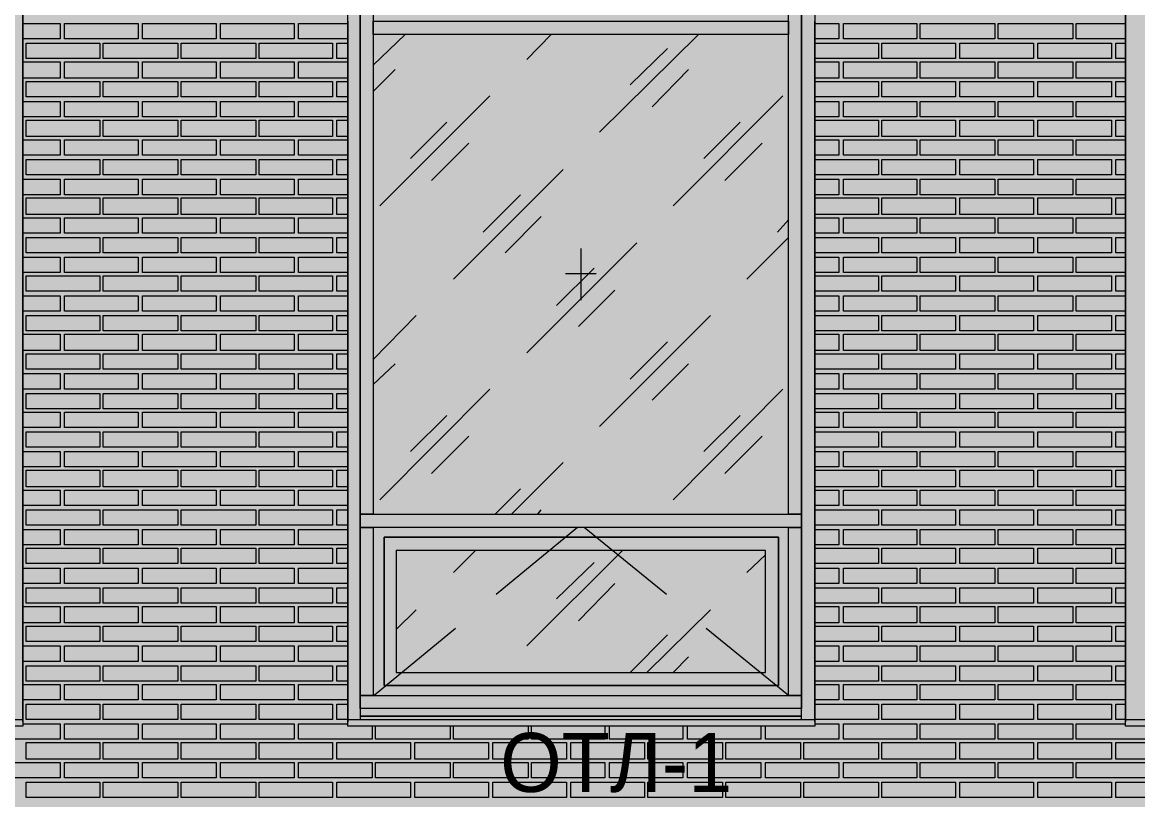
# Model space of a CAD drawing. Header units: millimetres. Extents: x -28928 to 100580, y -22867 to 36490.
# Drawn here: x 15755 to 20052, y -267 to 2729 of the extents above; entities that cross this region are included whole.
import ezdxf

# ---------------------------------------------------------------- set-up
doc = ezdxf.new("R2010")
doc.units = ezdxf.units.MM
doc.layers.add('PDF _Геометрия', color=7, linetype='Continuous', true_color=0x8f8e8d)
doc.layers.add('PDF _Сплошная заливка', color=7, linetype='Continuous', true_color=0xffffff)
doc.layers.add('PDF _Текст', color=7, linetype='Continuous')

msp = doc.modelspace()

# ---------------------------------------------------------------- hatches: boundary and pattern name
at = {"layer": 'PDF _Сплошная заливка', "true_color": 0xdcd6cf, "transparency": 33554559}
msp.add_hatch(color=254, dxfattribs=at).paths.add_polyline_path([(29465.3, 1544.1), (29486.4, 1544.1), (29486.4, 9028.4), (4952.2, 9028.4), (4952.2, -4713.2), (29465.3, -4713.2)])

# ---------------------------------------------------------------- linework, layer by layer
at = {"layer": 'PDF _Геометрия', "color": 7, "lineweight": 9}
for points in [[(15706.8, 6929.9), (15757.6, 6929.9), (15757.6, 6853.7), (15757.6, 2707.6), (15757.6, 808), (15757.6, 109.9), (15757.6, 33.7), (15757.6, 2733), (15757.6, 3553.7), (15757.6, 5711.4), (15757.6, 6929.9), (13959.5, 6929.9)], [(21803.4, 6929.9), (20005.3, 6929.9), (20005.3, 5711.4), (20005.3, 3553.7), (20005.3, 2733), (20005.3, 33.7), (20005.3, 109.9), (20005.3, 808), (20005.3, 2707.6), (20005.3, 6853.7), (20005.3, 6929.9), (20056.1, 6929.9)], [(17107.2, 6879.1), (17107.2, 2707.6), (17107.2, 833.4), (17056.4, 833.4), (17056.4, 2707.6), (17056.4, 6879.1)], [(17009.9, 2733), (17009.9, 33.7), (17009.9, 109.9), (17009.9, 808), (17009.9, 2707.6), (17009.9, 6853.7)], [(17056.4, 6853.7), (17056.4, 2707.6), (17056.4, 808), (17056.4, 109.9), (17056.4, 42.2)], [(18757.2, 42.2), (18757.2, 109.9), (18757.2, 808), (18757.2, 2707.6), (18757.2, 6853.7)], [(18808, 6853.7), (18808, 2707.6), (18808, 808), (18808, 109.9), (18808, 33.7), (18808, 2733)], [(17107.2, 2563.7), (17229.9, 2682.2)], [(17699.5, 2584.9), (17792.6, 2682.2)], [(17978.7, 2305.7), (18359.5, 2682.2)], [(18097.2, 2487.6), (18241.1, 2627.2)], [(17107.2, 2462.2), (17191.8, 2546.8)], [(18181.8, 2403), (18321.4, 2546.8)], [(17132.6, 2022.2), (17555.7, 2445.3)], [(18262.2, 2022.2), (18685.3, 2445.3)], [(17251.1, 2204.1), (17390.7, 2343.7)], [(18380.7, 2204.1), (18520.3, 2343.7)], [(17331.4, 2119.5), (17475.3, 2263.4)], [(18461.1, 2119.5), (18604.9, 2263.4)], [(17416.1, 1738.7), (17839.1, 2161.8)], [(17530.3, 1920.7), (17674.1, 2064.5)], [(17614.9, 1840.3), (17754.5, 1979.9)], [(18664.1, 1920.7), (18706.4, 1967.2)], [(18545.7, 1738.7), (18706.4, 1899.5)], [(17699.5, 1455.3), (18122.6, 1878.4)], [(17906.8, 1857.2), (17906.8, 1658.4)], [(17813.7, 1637.2), (17957.6, 1781)], [(17966.1, 1759.9), (17847.6, 1759.9)], [(17898.4, 1556.8), (18038, 1696.4)], [(17107.2, 1429.9), (17272.2, 1599.1)], [(17978.7, 1171.8), (18406.1, 1599.1)], [(18097.2, 1353.7), (18241.1, 1497.6)], [(17107.2, 1332.6), (17191.8, 1413)], [(18181.8, 1273.4), (18321.4, 1413)], [(17132.6, 888.4), (17555.7, 1315.7)], [(18262.2, 888.4), (18685.3, 1315.7)], [(17251.1, 1074.5), (17390.7, 1214.1)], [(18380.7, 1074.5), (18520.3, 1214.1)], [(17331.4, 989.9), (17475.3, 1133.7)], [(18461.1, 989.9), (18604.9, 1133.7)], [(17640.3, 833.4), (17839.1, 1032.2)], [(17576.8, 833.4), (17674.1, 930.7)], [(17741.8, 833.4), (17754.5, 850.3)], [(17894.1, 782.6), (17581.1, 524.5)], [(18236.8, 524.5), (17919.5, 782.6)], [(18706.4, 135.3), (18706.4, 782.6), (18757.2, 782.6), (18757.2, 135.3), (18706.4, 135.3), (18389.1, 393.4)], [(17416.1, 609.1), (17500.7, 693.7)], [(17699.5, 325.7), (18067.6, 693.7)], [(17813.7, 507.6), (17957.6, 647.2)], [(18545.7, 609.1), (18617.6, 676.8)], [(17898.4, 423), (18038, 566.8)], [(17196.1, 389.1), (17272.2, 465.3)], [(18160.7, 224.1), (18406.1, 465.3)], [(17424.5, 393.4), (17111.4, 135.3)], [(18097.2, 224.1), (18241.1, 368)], [(18262.2, 224.1), (18321.4, 283.4)], [(15757.6, 46.4), (15757.6, 42.2), (15757.6, 16.8), (13959.5, 16.8), (13959.5, 42.2), (13959.5, 46.4)], [(18808, 46.4), (18808, 42.2), (18808, 16.8), (17009.9, 16.8), (17009.9, 42.2), (17009.9, 46.4)], [(18757.2, 84.5), (17056.4, 84.5)], [(18757.2, 54.9), (17056.4, 54.9), (18757.2, 54.9)], [(18757.2, 54.9), (17056.4, 54.9)], [(21803.4, 46.4), (21803.4, 42.2), (21803.4, 16.8), (20005.3, 16.8), (20005.3, 42.2), (20005.3, 46.4)], [(13959.5, 42.2), (15757.6, 42.2)], [(15757.6, 25.3), (15757.6, 21)], [(17009.9, 42.2), (18808, 42.2)], [(17009.9, 21), (17009.9, 25.3)], [(18808, 25.3), (18808, 21)], [(20005.3, 42.2), (21803.4, 42.2)], [(20005.3, 21), (20005.3, 25.3)]]:
    msp.add_lwpolyline(points, dxfattribs=at)
for points in [[(18706.4, 2707.6), (18706.4, 6879.1), (18757.2, 6879.1), (18757.2, 2707.6), (18757.2, 833.4), (18706.4, 833.4)], [(17107.2, 2733), (18706.4, 2733), (18706.4, 2682.2), (17107.2, 2682.2)], [(17056.4, 833.4), (18757.2, 833.4), (18757.2, 782.6), (17056.4, 782.6)], [(17056.4, 135.3), (17056.4, 782.6), (17107.2, 782.6), (17107.2, 135.3)], [(18668.4, 173.4), (18668.4, 744.5), (17149.5, 744.5), (17149.5, 173.4)], [(17149.5, 744.5), (18668.4, 744.5), (18668.4, 173.4), (17149.5, 173.4)], [(17196.1, 693.7), (17196.1, 224.1), (18617.6, 224.1), (18617.6, 693.7)], [(18617.6, 693.7), (17196.1, 693.7), (17196.1, 224.1), (18617.6, 224.1)], [(17056.4, 135.3), (18757.2, 135.3), (18757.2, 84.5), (17056.4, 84.5)]]:
    msp.add_lwpolyline(points, close=True, dxfattribs=at)
at = {"layer": 'PDF _Геометрия', "lineweight": 9}
for points in [[(15757.6, 2724.5), (15901.4, 2724.5), (15901.4, 2665.3), (15757.6, 2665.3)], [(17009.9, 2665.3), (16819.5, 2665.3), (16819.5, 2724.5), (17009.9, 2724.5)], [(18808, 2724.5), (18901.1, 2724.5), (18901.1, 2665.3), (18808, 2665.3)], [(20005.3, 2665.3), (19814.9, 2665.3), (19814.9, 2724.5), (20005.3, 2724.5)], [(17009.9, 2589.1), (16967.6, 2589.1), (16967.6, 2648.4), (17009.9, 2648.4)], [(18808, 2648.4), (18909.5, 2648.4), (19053.4, 2648.4), (19053.4, 2589.1), (18909.5, 2589.1), (18808, 2589.1)], [(20005.3, 2589.1), (19967.2, 2589.1), (19967.2, 2648.4), (20005.3, 2648.4)], [(15757.6, 2576.4), (15901.4, 2576.4), (15901.4, 2513), (15757.6, 2513)], [(17009.9, 2513), (16819.5, 2513), (16819.5, 2576.4), (17009.9, 2576.4)], [(18808, 2576.4), (18901.1, 2576.4), (18901.1, 2513), (18808, 2513)], [(20005.3, 2513), (19814.9, 2513), (19814.9, 2576.4), (20005.3, 2576.4)], [(17009.9, 2441), (16967.6, 2441), (16967.6, 2500.3), (17009.9, 2500.3)], [(18808, 2500.3), (18909.5, 2500.3), (19053.4, 2500.3), (19053.4, 2441), (18909.5, 2441), (18808, 2441)], [(20005.3, 2441), (19967.2, 2441), (19967.2, 2500.3), (20005.3, 2500.3)], [(15757.6, 2424.1), (15901.4, 2424.1), (15901.4, 2364.9), (15757.6, 2364.9)], [(17009.9, 2364.9), (16819.5, 2364.9), (16819.5, 2424.1), (17009.9, 2424.1)], [(18808, 2424.1), (18901.1, 2424.1), (18901.1, 2364.9), (18808, 2364.9)], [(20005.3, 2364.9), (19814.9, 2364.9), (19814.9, 2424.1), (20005.3, 2424.1)], [(17009.9, 2288.7), (16967.6, 2288.7), (16967.6, 2352.2), (17009.9, 2352.2)], [(18808, 2352.2), (18909.5, 2352.2), (19053.4, 2352.2), (19053.4, 2288.7), (18909.5, 2288.7), (18808, 2288.7)], [(20005.3, 2288.7), (19967.2, 2288.7), (19967.2, 2352.2), (20005.3, 2352.2)], [(15757.6, 2276), (15901.4, 2276), (15901.4, 2216.8), (15757.6, 2216.8)], [(17009.9, 2216.8), (16819.5, 2216.8), (16819.5, 2276), (17009.9, 2276)], [(18808, 2276), (18901.1, 2276), (18901.1, 2216.8), (18808, 2216.8)], [(20005.3, 2216.8), (19814.9, 2216.8), (19814.9, 2276), (20005.3, 2276)], [(17009.9, 2140.7), (16967.6, 2140.7), (16967.6, 2199.9), (17009.9, 2199.9)], [(18808, 2199.9), (18909.5, 2199.9), (19053.4, 2199.9), (19053.4, 2140.7), (18909.5, 2140.7), (18808, 2140.7)], [(20005.3, 2140.7), (19967.2, 2140.7), (19967.2, 2199.9), (20005.3, 2199.9)], [(15757.6, 2123.7), (15901.4, 2123.7), (15901.4, 2064.5), (15757.6, 2064.5)], [(17009.9, 2064.5), (16819.5, 2064.5), (16819.5, 2123.7), (17009.9, 2123.7)], [(18808, 2123.7), (18901.1, 2123.7), (18901.1, 2064.5), (18808, 2064.5)], [(20005.3, 2064.5), (19814.9, 2064.5), (19814.9, 2123.7), (20005.3, 2123.7)], [(17009.9, 1988.4), (16967.6, 1988.4), (16967.6, 2051.8), (17009.9, 2051.8)], [(18808, 2051.8), (18909.5, 2051.8), (19053.4, 2051.8), (19053.4, 1988.4), (18909.5, 1988.4), (18808, 1988.4)], [(20005.3, 1988.4), (19967.2, 1988.4), (19967.2, 2051.8), (20005.3, 2051.8)], [(15757.6, 1975.7), (15901.4, 1975.7), (15901.4, 1916.4), (15757.6, 1916.4)], [(17009.9, 1916.4), (16819.5, 1916.4), (16819.5, 1975.7), (17009.9, 1975.7)], [(18808, 1975.7), (18901.1, 1975.7), (18901.1, 1916.4), (18808, 1916.4)], [(20005.3, 1916.4), (19814.9, 1916.4), (19814.9, 1975.7), (20005.3, 1975.7)], [(17009.9, 1840.3), (16967.6, 1840.3), (16967.6, 1899.5), (17009.9, 1899.5)], [(18808, 1899.5), (18909.5, 1899.5), (19053.4, 1899.5), (19053.4, 1840.3), (18909.5, 1840.3), (18808, 1840.3)], [(20005.3, 1840.3), (19967.2, 1840.3), (19967.2, 1899.5), (20005.3, 1899.5)], [(15757.6, 1823.4), (15901.4, 1823.4), (15901.4, 1764.1), (15757.6, 1764.1)], [(17009.9, 1764.1), (16819.5, 1764.1), (16819.5, 1823.4), (17009.9, 1823.4)], [(18808, 1823.4), (18901.1, 1823.4), (18901.1, 1764.1), (18808, 1764.1)], [(20005.3, 1764.1), (19814.9, 1764.1), (19814.9, 1823.4), (20005.3, 1823.4)], [(17009.9, 1692.2), (16967.6, 1692.2), (16967.6, 1751.4), (17009.9, 1751.4)], [(18808, 1751.4), (18909.5, 1751.4), (19053.4, 1751.4), (19053.4, 1692.2), (18909.5, 1692.2), (18808, 1692.2)], [(20005.3, 1692.2), (19967.2, 1692.2), (19967.2, 1751.4), (20005.3, 1751.4)], [(15757.6, 1675.3), (15901.4, 1675.3), (15901.4, 1616), (15757.6, 1616)], [(17009.9, 1616), (16819.5, 1616), (16819.5, 1675.3), (17009.9, 1675.3)], [(18808, 1675.3), (18901.1, 1675.3), (18901.1, 1616), (18808, 1616)], [(20005.3, 1616), (19814.9, 1616), (19814.9, 1675.3), (20005.3, 1675.3)], [(17009.9, 1539.9), (16967.6, 1539.9), (16967.6, 1599.1), (17009.9, 1599.1)], [(18808, 1599.1), (18909.5, 1599.1), (19053.4, 1599.1), (19053.4, 1539.9), (18909.5, 1539.9), (18808, 1539.9)], [(20005.3, 1539.9), (19967.2, 1539.9), (19967.2, 1599.1), (20005.3, 1599.1)], [(15757.6, 1527.2), (15901.4, 1527.2), (15901.4, 1463.7), (15757.6, 1463.7)], [(17009.9, 1463.7), (16819.5, 1463.7), (16819.5, 1527.2), (17009.9, 1527.2)], [(18808, 1527.2), (18901.1, 1527.2), (18901.1, 1463.7), (18808, 1463.7)], [(20005.3, 1463.7), (19814.9, 1463.7), (19814.9, 1527.2), (20005.3, 1527.2)], [(17009.9, 1391.8), (16967.6, 1391.8), (16967.6, 1451), (17009.9, 1451)], [(18808, 1451), (18909.5, 1451), (19053.4, 1451), (19053.4, 1391.8), (18909.5, 1391.8), (18808, 1391.8)], [(20005.3, 1391.8), (19967.2, 1391.8), (19967.2, 1451), (20005.3, 1451)], [(15757.6, 1374.9), (15901.4, 1374.9), (15901.4, 1315.7), (15757.6, 1315.7)], [(17009.9, 1315.7), (16819.5, 1315.7), (16819.5, 1374.9), (17009.9, 1374.9)], [(18808, 1374.9), (18901.1, 1374.9), (18901.1, 1315.7), (18808, 1315.7)], [(20005.3, 1315.7), (19814.9, 1315.7), (19814.9, 1374.9), (20005.3, 1374.9)], [(17009.9, 1239.5), (16967.6, 1239.5), (16967.6, 1298.7), (17009.9, 1298.7)], [(18808, 1298.7), (18909.5, 1298.7), (19053.4, 1298.7), (19053.4, 1239.5), (18909.5, 1239.5), (18808, 1239.5)], [(20005.3, 1239.5), (19967.2, 1239.5), (19967.2, 1298.7), (20005.3, 1298.7)], [(15757.6, 1226.8), (15901.4, 1226.8), (15901.4, 1167.6), (15757.6, 1167.6)], [(17009.9, 1167.6), (16819.5, 1167.6), (16819.5, 1226.8), (17009.9, 1226.8)], [(18808, 1226.8), (18901.1, 1226.8), (18901.1, 1167.6), (18808, 1167.6)], [(20005.3, 1167.6), (19814.9, 1167.6), (19814.9, 1226.8), (20005.3, 1226.8)], [(17009.9, 1091.4), (16967.6, 1091.4), (16967.6, 1150.7), (17009.9, 1150.7)], [(18808, 1150.7), (18909.5, 1150.7), (19053.4, 1150.7), (19053.4, 1091.4), (18909.5, 1091.4), (18808, 1091.4)], [(20005.3, 1091.4), (19967.2, 1091.4), (19967.2, 1150.7), (20005.3, 1150.7)], [(15757.6, 1074.5), (15901.4, 1074.5), (15901.4, 1015.3), (15757.6, 1015.3)], [(17009.9, 1015.3), (16819.5, 1015.3), (16819.5, 1074.5), (17009.9, 1074.5)], [(18808, 1074.5), (18901.1, 1074.5), (18901.1, 1015.3), (18808, 1015.3)], [(20005.3, 1015.3), (19814.9, 1015.3), (19814.9, 1074.5), (20005.3, 1074.5)], [(17009.9, 939.1), (16967.6, 939.1), (16967.6, 1002.6), (17009.9, 1002.6)], [(18808, 1002.6), (18909.5, 1002.6), (19053.4, 1002.6), (19053.4, 939.1), (18909.5, 939.1), (18808, 939.1)], [(20005.3, 939.1), (19967.2, 939.1), (19967.2, 1002.6), (20005.3, 1002.6)], [(15757.6, 926.4), (15901.4, 926.4), (15901.4, 867.2), (15757.6, 867.2)], [(17009.9, 867.2), (16819.5, 867.2), (16819.5, 926.4), (17009.9, 926.4)], [(18808, 926.4), (18901.1, 926.4), (18901.1, 867.2), (18808, 867.2)], [(20005.3, 867.2), (19814.9, 867.2), (19814.9, 926.4), (20005.3, 926.4)], [(17009.9, 791), (16967.6, 791), (16967.6, 850.3), (17009.9, 850.3)], [(18808, 850.3), (18909.5, 850.3), (19053.4, 850.3), (19053.4, 791), (18909.5, 791), (18808, 791)], [(20005.3, 791), (19967.2, 791), (19967.2, 850.3), (20005.3, 850.3)], [(15757.6, 774.1), (15901.4, 774.1), (15901.4, 714.9), (15757.6, 714.9)], [(17009.9, 714.9), (16819.5, 714.9), (16819.5, 774.1), (17009.9, 774.1)], [(18808, 774.1), (18901.1, 774.1), (18901.1, 714.9), (18808, 714.9)], [(20005.3, 714.9), (19814.9, 714.9), (19814.9, 774.1), (20005.3, 774.1)], [(17009.9, 643), (16967.6, 643), (16967.6, 702.2), (17009.9, 702.2)], [(18808, 702.2), (18909.5, 702.2), (19053.4, 702.2), (19053.4, 643), (18909.5, 643), (18808, 643)], [(20005.3, 643), (19967.2, 643), (19967.2, 702.2), (20005.3, 702.2)], [(15757.6, 626), (15901.4, 626), (15901.4, 566.8), (15757.6, 566.8)], [(17009.9, 566.8), (16819.5, 566.8), (16819.5, 626), (17009.9, 626)], [(18808, 626), (18901.1, 626), (18901.1, 566.8), (18808, 566.8)], [(20005.3, 566.8), (19814.9, 566.8), (19814.9, 626), (20005.3, 626)], [(17009.9, 490.7), (16967.6, 490.7), (16967.6, 549.9), (17009.9, 549.9)], [(18808, 549.9), (18909.5, 549.9), (19053.4, 549.9), (19053.4, 490.7), (18909.5, 490.7), (18808, 490.7)], [(20005.3, 490.7), (19967.2, 490.7), (19967.2, 549.9), (20005.3, 549.9)], [(15757.6, 478), (15901.4, 478), (15901.4, 414.5), (15757.6, 414.5)], [(17009.9, 414.5), (16819.5, 414.5), (16819.5, 478), (17009.9, 478)], [(18808, 478), (18901.1, 478), (18901.1, 414.5), (18808, 414.5)], [(20005.3, 414.5), (19814.9, 414.5), (19814.9, 478), (20005.3, 478)], [(17009.9, 342.6), (16967.6, 342.6), (16967.6, 401.8), (17009.9, 401.8)], [(18808, 401.8), (18909.5, 401.8), (19053.4, 401.8), (19053.4, 342.6), (18909.5, 342.6), (18808, 342.6)], [(20005.3, 342.6), (19967.2, 342.6), (19967.2, 401.8), (20005.3, 401.8)], [(15757.6, 325.7), (15901.4, 325.7), (15901.4, 266.4), (15757.6, 266.4)], [(17009.9, 266.4), (16819.5, 266.4), (16819.5, 325.7), (17009.9, 325.7)], [(18808, 325.7), (18901.1, 325.7), (18901.1, 266.4), (18808, 266.4)], [(20005.3, 266.4), (19814.9, 266.4), (19814.9, 325.7), (20005.3, 325.7)], [(17009.9, 190.3), (16967.6, 190.3), (16967.6, 249.5), (17009.9, 249.5)], [(18808, 249.5), (18909.5, 249.5), (19053.4, 249.5), (19053.4, 190.3), (18909.5, 190.3), (18808, 190.3)], [(20005.3, 190.3), (19967.2, 190.3), (19967.2, 249.5), (20005.3, 249.5)], [(15757.6, 177.6), (15901.4, 177.6), (15901.4, 118.4), (15757.6, 118.4)], [(17009.9, 118.4), (16819.5, 118.4), (16819.5, 177.6), (17009.9, 177.6)], [(18808, 177.6), (18901.1, 177.6), (18901.1, 118.4), (18808, 118.4)], [(20005.3, 118.4), (19814.9, 118.4), (19814.9, 177.6), (20005.3, 177.6)], [(17009.9, 42.2), (16967.6, 42.2), (16967.6, 101.4), (17009.9, 101.4)], [(18808, 101.4), (18909.5, 101.4), (19053.4, 101.4), (19053.4, 42.2), (18909.5, 42.2), (18808, 42.2)], [(20005.3, 42.2), (19967.2, 42.2), (19967.2, 101.4), (20005.3, 101.4)], [(15757.6, 25.3), (15901.4, 25.3), (15901.4, -34), (15618, -34), (15618, 16.8)], [(17103, 16.8), (17103, -34), (16819.5, -34), (16819.5, 25.3), (17009.9, 25.3)], [(17403.4, 16.8), (17403.4, -34), (17115.7, -34), (17115.7, 16.8)], [(17703.7, 16.8), (17703.7, -34), (17416.1, -34), (17416.1, 16.8)], [(17999.9, 16.8), (17999.9, -34), (17716.4, -34), (17716.4, 16.8)], [(18300.3, 16.8), (18300.3, -34), (18016.8, -34), (18016.8, 16.8)], [(18600.7, 16.8), (18600.7, -34), (18317.2, -34), (18317.2, 16.8)], [(18808, 25.3), (18901.1, 25.3), (18901.1, -34), (18617.6, -34), (18617.6, 16.8)], [(20102.6, 16.8), (20102.6, -34), (19814.9, -34), (19814.9, 25.3), (20005.3, 25.3)]]:
    msp.add_lwpolyline(points, dxfattribs=at)
for points in [[(16201.8, 2724.5), (16201.8, 2665.3), (15918.4, 2665.3), (15918.4, 2724.5)], [(16502.2, 2724.5), (16502.2, 2665.3), (16218.7, 2665.3), (16218.7, 2724.5)], [(16802.6, 2724.5), (16802.6, 2665.3), (16519.1, 2665.3), (16519.1, 2724.5)], [(19201.4, 2724.5), (19201.4, 2665.3), (18918, 2665.3), (18918, 2724.5)], [(19501.8, 2724.5), (19501.8, 2665.3), (19214.1, 2665.3), (19214.1, 2724.5)], [(19802.2, 2724.5), (19802.2, 2665.3), (19514.5, 2665.3), (19514.5, 2724.5)], [(16053.7, 2589.1), (15909.9, 2589.1), (15770.3, 2589.1), (15770.3, 2648.4), (15909.9, 2648.4), (16053.7, 2648.4)], [(16354.1, 2589.1), (16210.3, 2589.1), (16066.4, 2589.1), (16066.4, 2648.4), (16210.3, 2648.4), (16354.1, 2648.4)], [(16654.5, 2589.1), (16510.7, 2589.1), (16366.8, 2589.1), (16366.8, 2648.4), (16510.7, 2648.4), (16654.5, 2648.4)], [(16950.7, 2589.1), (16811.1, 2589.1), (16667.2, 2589.1), (16667.2, 2648.4), (16811.1, 2648.4), (16950.7, 2648.4)], [(19349.5, 2589.1), (19209.9, 2589.1), (19066.1, 2589.1), (19066.1, 2648.4), (19209.9, 2648.4), (19349.5, 2648.4)], [(19649.9, 2589.1), (19510.3, 2589.1), (19366.4, 2589.1), (19366.4, 2648.4), (19510.3, 2648.4), (19649.9, 2648.4)], [(19950.3, 2589.1), (19806.4, 2589.1), (19666.8, 2589.1), (19666.8, 2648.4), (19806.4, 2648.4), (19950.3, 2648.4)], [(16201.8, 2576.4), (16201.8, 2513), (15918.4, 2513), (15918.4, 2576.4)], [(16502.2, 2576.4), (16502.2, 2513), (16218.7, 2513), (16218.7, 2576.4)], [(16802.6, 2576.4), (16802.6, 2513), (16519.1, 2513), (16519.1, 2576.4)], [(19201.4, 2576.4), (19201.4, 2513), (18918, 2513), (18918, 2576.4)], [(19501.8, 2576.4), (19501.8, 2513), (19214.1, 2513), (19214.1, 2576.4)], [(19802.2, 2576.4), (19802.2, 2513), (19514.5, 2513), (19514.5, 2576.4)], [(16053.7, 2441), (15909.9, 2441), (15770.3, 2441), (15770.3, 2500.3), (15909.9, 2500.3), (16053.7, 2500.3)], [(16354.1, 2441), (16210.3, 2441), (16066.4, 2441), (16066.4, 2500.3), (16210.3, 2500.3), (16354.1, 2500.3)], [(16654.5, 2441), (16510.7, 2441), (16366.8, 2441), (16366.8, 2500.3), (16510.7, 2500.3), (16654.5, 2500.3)], [(16950.7, 2441), (16811.1, 2441), (16667.2, 2441), (16667.2, 2500.3), (16811.1, 2500.3), (16950.7, 2500.3)], [(19349.5, 2441), (19209.9, 2441), (19066.1, 2441), (19066.1, 2500.3), (19209.9, 2500.3), (19349.5, 2500.3)], [(19649.9, 2441), (19510.3, 2441), (19366.4, 2441), (19366.4, 2500.3), (19510.3, 2500.3), (19649.9, 2500.3)], [(19950.3, 2441), (19806.4, 2441), (19666.8, 2441), (19666.8, 2500.3), (19806.4, 2500.3), (19950.3, 2500.3)], [(16201.8, 2424.1), (16201.8, 2364.9), (15918.4, 2364.9), (15918.4, 2424.1)], [(16502.2, 2424.1), (16502.2, 2364.9), (16218.7, 2364.9), (16218.7, 2424.1)], [(16802.6, 2424.1), (16802.6, 2364.9), (16519.1, 2364.9), (16519.1, 2424.1)], [(19201.4, 2424.1), (19201.4, 2364.9), (18918, 2364.9), (18918, 2424.1)], [(19501.8, 2424.1), (19501.8, 2364.9), (19214.1, 2364.9), (19214.1, 2424.1)], [(19802.2, 2424.1), (19802.2, 2364.9), (19514.5, 2364.9), (19514.5, 2424.1)], [(16053.7, 2288.7), (15909.9, 2288.7), (15770.3, 2288.7), (15770.3, 2352.2), (15909.9, 2352.2), (16053.7, 2352.2)], [(16354.1, 2288.7), (16210.3, 2288.7), (16066.4, 2288.7), (16066.4, 2352.2), (16210.3, 2352.2), (16354.1, 2352.2)], [(16654.5, 2288.7), (16510.7, 2288.7), (16366.8, 2288.7), (16366.8, 2352.2), (16510.7, 2352.2), (16654.5, 2352.2)], [(16950.7, 2288.7), (16811.1, 2288.7), (16667.2, 2288.7), (16667.2, 2352.2), (16811.1, 2352.2), (16950.7, 2352.2)], [(19349.5, 2288.7), (19209.9, 2288.7), (19066.1, 2288.7), (19066.1, 2352.2), (19209.9, 2352.2), (19349.5, 2352.2)], [(19649.9, 2288.7), (19510.3, 2288.7), (19366.4, 2288.7), (19366.4, 2352.2), (19510.3, 2352.2), (19649.9, 2352.2)], [(19950.3, 2288.7), (19806.4, 2288.7), (19666.8, 2288.7), (19666.8, 2352.2), (19806.4, 2352.2), (19950.3, 2352.2)], [(16201.8, 2276), (16201.8, 2216.8), (15918.4, 2216.8), (15918.4, 2276)], [(16502.2, 2276), (16502.2, 2216.8), (16218.7, 2216.8), (16218.7, 2276)], [(16802.6, 2276), (16802.6, 2216.8), (16519.1, 2216.8), (16519.1, 2276)], [(19201.4, 2276), (19201.4, 2216.8), (18918, 2216.8), (18918, 2276)], [(19501.8, 2276), (19501.8, 2216.8), (19214.1, 2216.8), (19214.1, 2276)], [(19802.2, 2276), (19802.2, 2216.8), (19514.5, 2216.8), (19514.5, 2276)], [(16053.7, 2140.7), (15909.9, 2140.7), (15770.3, 2140.7), (15770.3, 2199.9), (15909.9, 2199.9), (16053.7, 2199.9)], [(16354.1, 2140.7), (16210.3, 2140.7), (16066.4, 2140.7), (16066.4, 2199.9), (16210.3, 2199.9), (16354.1, 2199.9)], [(16654.5, 2140.7), (16510.7, 2140.7), (16366.8, 2140.7), (16366.8, 2199.9), (16510.7, 2199.9), (16654.5, 2199.9)], [(16950.7, 2140.7), (16811.1, 2140.7), (16667.2, 2140.7), (16667.2, 2199.9), (16811.1, 2199.9), (16950.7, 2199.9)], [(19349.5, 2140.7), (19209.9, 2140.7), (19066.1, 2140.7), (19066.1, 2199.9), (19209.9, 2199.9), (19349.5, 2199.9)], [(19649.9, 2140.7), (19510.3, 2140.7), (19366.4, 2140.7), (19366.4, 2199.9), (19510.3, 2199.9), (19649.9, 2199.9)], [(19950.3, 2140.7), (19806.4, 2140.7), (19666.8, 2140.7), (19666.8, 2199.9), (19806.4, 2199.9), (19950.3, 2199.9)], [(16201.8, 2123.7), (16201.8, 2064.5), (15918.4, 2064.5), (15918.4, 2123.7)], [(16502.2, 2123.7), (16502.2, 2064.5), (16218.7, 2064.5), (16218.7, 2123.7)], [(16802.6, 2123.7), (16802.6, 2064.5), (16519.1, 2064.5), (16519.1, 2123.7)], [(19201.4, 2123.7), (19201.4, 2064.5), (18918, 2064.5), (18918, 2123.7)], [(19501.8, 2123.7), (19501.8, 2064.5), (19214.1, 2064.5), (19214.1, 2123.7)], [(19802.2, 2123.7), (19802.2, 2064.5), (19514.5, 2064.5), (19514.5, 2123.7)], [(16053.7, 1988.4), (15909.9, 1988.4), (15770.3, 1988.4), (15770.3, 2051.8), (15909.9, 2051.8), (16053.7, 2051.8)], [(16354.1, 1988.4), (16210.3, 1988.4), (16066.4, 1988.4), (16066.4, 2051.8), (16210.3, 2051.8), (16354.1, 2051.8)], [(16654.5, 1988.4), (16510.7, 1988.4), (16366.8, 1988.4), (16366.8, 2051.8), (16510.7, 2051.8), (16654.5, 2051.8)], [(16950.7, 1988.4), (16811.1, 1988.4), (16667.2, 1988.4), (16667.2, 2051.8), (16811.1, 2051.8), (16950.7, 2051.8)], [(19349.5, 1988.4), (19209.9, 1988.4), (19066.1, 1988.4), (19066.1, 2051.8), (19209.9, 2051.8), (19349.5, 2051.8)], [(19649.9, 1988.4), (19510.3, 1988.4), (19366.4, 1988.4), (19366.4, 2051.8), (19510.3, 2051.8), (19649.9, 2051.8)], [(19950.3, 1988.4), (19806.4, 1988.4), (19666.8, 1988.4), (19666.8, 2051.8), (19806.4, 2051.8), (19950.3, 2051.8)], [(16201.8, 1975.7), (16201.8, 1916.4), (15918.4, 1916.4), (15918.4, 1975.7)], [(16502.2, 1975.7), (16502.2, 1916.4), (16218.7, 1916.4), (16218.7, 1975.7)], [(16802.6, 1975.7), (16802.6, 1916.4), (16519.1, 1916.4), (16519.1, 1975.7)], [(19201.4, 1975.7), (19201.4, 1916.4), (18918, 1916.4), (18918, 1975.7)], [(19501.8, 1975.7), (19501.8, 1916.4), (19214.1, 1916.4), (19214.1, 1975.7)], [(19802.2, 1975.7), (19802.2, 1916.4), (19514.5, 1916.4), (19514.5, 1975.7)], [(16053.7, 1840.3), (15909.9, 1840.3), (15770.3, 1840.3), (15770.3, 1899.5), (15909.9, 1899.5), (16053.7, 1899.5)], [(16354.1, 1840.3), (16210.3, 1840.3), (16066.4, 1840.3), (16066.4, 1899.5), (16210.3, 1899.5), (16354.1, 1899.5)], [(16654.5, 1840.3), (16510.7, 1840.3), (16366.8, 1840.3), (16366.8, 1899.5), (16510.7, 1899.5), (16654.5, 1899.5)], [(16950.7, 1840.3), (16811.1, 1840.3), (16667.2, 1840.3), (16667.2, 1899.5), (16811.1, 1899.5), (16950.7, 1899.5)], [(19349.5, 1840.3), (19209.9, 1840.3), (19066.1, 1840.3), (19066.1, 1899.5), (19209.9, 1899.5), (19349.5, 1899.5)], [(19649.9, 1840.3), (19510.3, 1840.3), (19366.4, 1840.3), (19366.4, 1899.5), (19510.3, 1899.5), (19649.9, 1899.5)], [(19950.3, 1840.3), (19806.4, 1840.3), (19666.8, 1840.3), (19666.8, 1899.5), (19806.4, 1899.5), (19950.3, 1899.5)], [(16201.8, 1823.4), (16201.8, 1764.1), (15918.4, 1764.1), (15918.4, 1823.4)], [(16502.2, 1823.4), (16502.2, 1764.1), (16218.7, 1764.1), (16218.7, 1823.4)], [(16802.6, 1823.4), (16802.6, 1764.1), (16519.1, 1764.1), (16519.1, 1823.4)], [(19201.4, 1823.4), (19201.4, 1764.1), (18918, 1764.1), (18918, 1823.4)], [(19501.8, 1823.4), (19501.8, 1764.1), (19214.1, 1764.1), (19214.1, 1823.4)], [(19802.2, 1823.4), (19802.2, 1764.1), (19514.5, 1764.1), (19514.5, 1823.4)], [(16053.7, 1692.2), (15909.9, 1692.2), (15770.3, 1692.2), (15770.3, 1751.4), (15909.9, 1751.4), (16053.7, 1751.4)], [(16354.1, 1692.2), (16210.3, 1692.2), (16066.4, 1692.2), (16066.4, 1751.4), (16210.3, 1751.4), (16354.1, 1751.4)], [(16654.5, 1692.2), (16510.7, 1692.2), (16366.8, 1692.2), (16366.8, 1751.4), (16510.7, 1751.4), (16654.5, 1751.4)], [(16950.7, 1692.2), (16811.1, 1692.2), (16667.2, 1692.2), (16667.2, 1751.4), (16811.1, 1751.4), (16950.7, 1751.4)], [(19349.5, 1692.2), (19209.9, 1692.2), (19066.1, 1692.2), (19066.1, 1751.4), (19209.9, 1751.4), (19349.5, 1751.4)], [(19649.9, 1692.2), (19510.3, 1692.2), (19366.4, 1692.2), (19366.4, 1751.4), (19510.3, 1751.4), (19649.9, 1751.4)], [(19950.3, 1692.2), (19806.4, 1692.2), (19666.8, 1692.2), (19666.8, 1751.4), (19806.4, 1751.4), (19950.3, 1751.4)], [(16201.8, 1675.3), (16201.8, 1616), (15918.4, 1616), (15918.4, 1675.3)], [(16502.2, 1675.3), (16502.2, 1616), (16218.7, 1616), (16218.7, 1675.3)], [(16802.6, 1675.3), (16802.6, 1616), (16519.1, 1616), (16519.1, 1675.3)], [(19201.4, 1675.3), (19201.4, 1616), (18918, 1616), (18918, 1675.3)], [(19501.8, 1675.3), (19501.8, 1616), (19214.1, 1616), (19214.1, 1675.3)], [(19802.2, 1675.3), (19802.2, 1616), (19514.5, 1616), (19514.5, 1675.3)], [(16053.7, 1539.9), (15909.9, 1539.9), (15770.3, 1539.9), (15770.3, 1599.1), (15909.9, 1599.1), (16053.7, 1599.1)], [(16354.1, 1539.9), (16210.3, 1539.9), (16066.4, 1539.9), (16066.4, 1599.1), (16210.3, 1599.1), (16354.1, 1599.1)], [(16654.5, 1539.9), (16510.7, 1539.9), (16366.8, 1539.9), (16366.8, 1599.1), (16510.7, 1599.1), (16654.5, 1599.1)], [(16950.7, 1539.9), (16811.1, 1539.9), (16667.2, 1539.9), (16667.2, 1599.1), (16811.1, 1599.1), (16950.7, 1599.1)], [(19349.5, 1539.9), (19209.9, 1539.9), (19066.1, 1539.9), (19066.1, 1599.1), (19209.9, 1599.1), (19349.5, 1599.1)], [(19649.9, 1539.9), (19510.3, 1539.9), (19366.4, 1539.9), (19366.4, 1599.1), (19510.3, 1599.1), (19649.9, 1599.1)], [(19950.3, 1539.9), (19806.4, 1539.9), (19666.8, 1539.9), (19666.8, 1599.1), (19806.4, 1599.1), (19950.3, 1599.1)], [(16201.8, 1527.2), (16201.8, 1463.7), (15918.4, 1463.7), (15918.4, 1527.2)], [(16502.2, 1527.2), (16502.2, 1463.7), (16218.7, 1463.7), (16218.7, 1527.2)], [(16802.6, 1527.2), (16802.6, 1463.7), (16519.1, 1463.7), (16519.1, 1527.2)], [(19201.4, 1527.2), (19201.4, 1463.7), (18918, 1463.7), (18918, 1527.2)], [(19501.8, 1527.2), (19501.8, 1463.7), (19214.1, 1463.7), (19214.1, 1527.2)], [(19802.2, 1527.2), (19802.2, 1463.7), (19514.5, 1463.7), (19514.5, 1527.2)], [(16053.7, 1391.8), (15909.9, 1391.8), (15770.3, 1391.8), (15770.3, 1451), (15909.9, 1451), (16053.7, 1451)], [(16354.1, 1391.8), (16210.3, 1391.8), (16066.4, 1391.8), (16066.4, 1451), (16210.3, 1451), (16354.1, 1451)], [(16654.5, 1391.8), (16510.7, 1391.8), (16366.8, 1391.8), (16366.8, 1451), (16510.7, 1451), (16654.5, 1451)], [(16950.7, 1391.8), (16811.1, 1391.8), (16667.2, 1391.8), (16667.2, 1451), (16811.1, 1451), (16950.7, 1451)], [(19349.5, 1391.8), (19209.9, 1391.8), (19066.1, 1391.8), (19066.1, 1451), (19209.9, 1451), (19349.5, 1451)], [(19649.9, 1391.8), (19510.3, 1391.8), (19366.4, 1391.8), (19366.4, 1451), (19510.3, 1451), (19649.9, 1451)], [(19950.3, 1391.8), (19806.4, 1391.8), (19666.8, 1391.8), (19666.8, 1451), (19806.4, 1451), (19950.3, 1451)], [(16201.8, 1374.9), (16201.8, 1315.7), (15918.4, 1315.7), (15918.4, 1374.9)], [(16502.2, 1374.9), (16502.2, 1315.7), (16218.7, 1315.7), (16218.7, 1374.9)], [(16802.6, 1374.9), (16802.6, 1315.7), (16519.1, 1315.7), (16519.1, 1374.9)], [(19201.4, 1374.9), (19201.4, 1315.7), (18918, 1315.7), (18918, 1374.9)], [(19501.8, 1374.9), (19501.8, 1315.7), (19214.1, 1315.7), (19214.1, 1374.9)], [(19802.2, 1374.9), (19802.2, 1315.7), (19514.5, 1315.7), (19514.5, 1374.9)], [(16053.7, 1239.5), (15909.9, 1239.5), (15770.3, 1239.5), (15770.3, 1298.7), (15909.9, 1298.7), (16053.7, 1298.7)], [(16354.1, 1239.5), (16210.3, 1239.5), (16066.4, 1239.5), (16066.4, 1298.7), (16210.3, 1298.7), (16354.1, 1298.7)], [(16654.5, 1239.5), (16510.7, 1239.5), (16366.8, 1239.5), (16366.8, 1298.7), (16510.7, 1298.7), (16654.5, 1298.7)], [(16950.7, 1239.5), (16811.1, 1239.5), (16667.2, 1239.5), (16667.2, 1298.7), (16811.1, 1298.7), (16950.7, 1298.7)], [(19349.5, 1239.5), (19209.9, 1239.5), (19066.1, 1239.5), (19066.1, 1298.7), (19209.9, 1298.7), (19349.5, 1298.7)], [(19649.9, 1239.5), (19510.3, 1239.5), (19366.4, 1239.5), (19366.4, 1298.7), (19510.3, 1298.7), (19649.9, 1298.7)], [(19950.3, 1239.5), (19806.4, 1239.5), (19666.8, 1239.5), (19666.8, 1298.7), (19806.4, 1298.7), (19950.3, 1298.7)], [(16201.8, 1226.8), (16201.8, 1167.6), (15918.4, 1167.6), (15918.4, 1226.8)], [(16502.2, 1226.8), (16502.2, 1167.6), (16218.7, 1167.6), (16218.7, 1226.8)], [(16802.6, 1226.8), (16802.6, 1167.6), (16519.1, 1167.6), (16519.1, 1226.8)], [(19201.4, 1226.8), (19201.4, 1167.6), (18918, 1167.6), (18918, 1226.8)], [(19501.8, 1226.8), (19501.8, 1167.6), (19214.1, 1167.6), (19214.1, 1226.8)], [(19802.2, 1226.8), (19802.2, 1167.6), (19514.5, 1167.6), (19514.5, 1226.8)], [(16053.7, 1091.4), (15909.9, 1091.4), (15770.3, 1091.4), (15770.3, 1150.7), (15909.9, 1150.7), (16053.7, 1150.7)], [(16354.1, 1091.4), (16210.3, 1091.4), (16066.4, 1091.4), (16066.4, 1150.7), (16210.3, 1150.7), (16354.1, 1150.7)], [(16654.5, 1091.4), (16510.7, 1091.4), (16366.8, 1091.4), (16366.8, 1150.7), (16510.7, 1150.7), (16654.5, 1150.7)], [(16950.7, 1091.4), (16811.1, 1091.4), (16667.2, 1091.4), (16667.2, 1150.7), (16811.1, 1150.7), (16950.7, 1150.7)], [(19349.5, 1091.4), (19209.9, 1091.4), (19066.1, 1091.4), (19066.1, 1150.7), (19209.9, 1150.7), (19349.5, 1150.7)], [(19649.9, 1091.4), (19510.3, 1091.4), (19366.4, 1091.4), (19366.4, 1150.7), (19510.3, 1150.7), (19649.9, 1150.7)], [(19950.3, 1091.4), (19806.4, 1091.4), (19666.8, 1091.4), (19666.8, 1150.7), (19806.4, 1150.7), (19950.3, 1150.7)], [(16201.8, 1074.5), (16201.8, 1015.3), (15918.4, 1015.3), (15918.4, 1074.5)], [(16502.2, 1074.5), (16502.2, 1015.3), (16218.7, 1015.3), (16218.7, 1074.5)], [(16802.6, 1074.5), (16802.6, 1015.3), (16519.1, 1015.3), (16519.1, 1074.5)], [(19201.4, 1074.5), (19201.4, 1015.3), (18918, 1015.3), (18918, 1074.5)], [(19501.8, 1074.5), (19501.8, 1015.3), (19214.1, 1015.3), (19214.1, 1074.5)], [(19802.2, 1074.5), (19802.2, 1015.3), (19514.5, 1015.3), (19514.5, 1074.5)], [(16053.7, 939.1), (15909.9, 939.1), (15770.3, 939.1), (15770.3, 1002.6), (15909.9, 1002.6), (16053.7, 1002.6)], [(16354.1, 939.1), (16210.3, 939.1), (16066.4, 939.1), (16066.4, 1002.6), (16210.3, 1002.6), (16354.1, 1002.6)], [(16654.5, 939.1), (16510.7, 939.1), (16366.8, 939.1), (16366.8, 1002.6), (16510.7, 1002.6), (16654.5, 1002.6)], [(16950.7, 939.1), (16811.1, 939.1), (16667.2, 939.1), (16667.2, 1002.6), (16811.1, 1002.6), (16950.7, 1002.6)], [(19349.5, 939.1), (19209.9, 939.1), (19066.1, 939.1), (19066.1, 1002.6), (19209.9, 1002.6), (19349.5, 1002.6)], [(19649.9, 939.1), (19510.3, 939.1), (19366.4, 939.1), (19366.4, 1002.6), (19510.3, 1002.6), (19649.9, 1002.6)], [(19950.3, 939.1), (19806.4, 939.1), (19666.8, 939.1), (19666.8, 1002.6), (19806.4, 1002.6), (19950.3, 1002.6)], [(16201.8, 926.4), (16201.8, 867.2), (15918.4, 867.2), (15918.4, 926.4)], [(16502.2, 926.4), (16502.2, 867.2), (16218.7, 867.2), (16218.7, 926.4)], [(16802.6, 926.4), (16802.6, 867.2), (16519.1, 867.2), (16519.1, 926.4)], [(19201.4, 926.4), (19201.4, 867.2), (18918, 867.2), (18918, 926.4)], [(19501.8, 926.4), (19501.8, 867.2), (19214.1, 867.2), (19214.1, 926.4)], [(19802.2, 926.4), (19802.2, 867.2), (19514.5, 867.2), (19514.5, 926.4)], [(16053.7, 791), (15909.9, 791), (15770.3, 791), (15770.3, 850.3), (15909.9, 850.3), (16053.7, 850.3)], [(16354.1, 791), (16210.3, 791), (16066.4, 791), (16066.4, 850.3), (16210.3, 850.3), (16354.1, 850.3)], [(16654.5, 791), (16510.7, 791), (16366.8, 791), (16366.8, 850.3), (16510.7, 850.3), (16654.5, 850.3)], [(16950.7, 791), (16811.1, 791), (16667.2, 791), (16667.2, 850.3), (16811.1, 850.3), (16950.7, 850.3)], [(19349.5, 791), (19209.9, 791), (19066.1, 791), (19066.1, 850.3), (19209.9, 850.3), (19349.5, 850.3)], [(19649.9, 791), (19510.3, 791), (19366.4, 791), (19366.4, 850.3), (19510.3, 850.3), (19649.9, 850.3)], [(19950.3, 791), (19806.4, 791), (19666.8, 791), (19666.8, 850.3), (19806.4, 850.3), (19950.3, 850.3)], [(16201.8, 774.1), (16201.8, 714.9), (15918.4, 714.9), (15918.4, 774.1)], [(16502.2, 774.1), (16502.2, 714.9), (16218.7, 714.9), (16218.7, 774.1)], [(16802.6, 774.1), (16802.6, 714.9), (16519.1, 714.9), (16519.1, 774.1)], [(19201.4, 774.1), (19201.4, 714.9), (18918, 714.9), (18918, 774.1)], [(19501.8, 774.1), (19501.8, 714.9), (19214.1, 714.9), (19214.1, 774.1)], [(19802.2, 774.1), (19802.2, 714.9), (19514.5, 714.9), (19514.5, 774.1)], [(16053.7, 643), (15909.9, 643), (15770.3, 643), (15770.3, 702.2), (15909.9, 702.2), (16053.7, 702.2)], [(16354.1, 643), (16210.3, 643), (16066.4, 643), (16066.4, 702.2), (16210.3, 702.2), (16354.1, 702.2)], [(16654.5, 643), (16510.7, 643), (16366.8, 643), (16366.8, 702.2), (16510.7, 702.2), (16654.5, 702.2)], [(16950.7, 643), (16811.1, 643), (16667.2, 643), (16667.2, 702.2), (16811.1, 702.2), (16950.7, 702.2)], [(19349.5, 643), (19209.9, 643), (19066.1, 643), (19066.1, 702.2), (19209.9, 702.2), (19349.5, 702.2)], [(19649.9, 643), (19510.3, 643), (19366.4, 643), (19366.4, 702.2), (19510.3, 702.2), (19649.9, 702.2)], [(19950.3, 643), (19806.4, 643), (19666.8, 643), (19666.8, 702.2), (19806.4, 702.2), (19950.3, 702.2)], [(16201.8, 626), (16201.8, 566.8), (15918.4, 566.8), (15918.4, 626)], [(16502.2, 626), (16502.2, 566.8), (16218.7, 566.8), (16218.7, 626)], [(16802.6, 626), (16802.6, 566.8), (16519.1, 566.8), (16519.1, 626)], [(19201.4, 626), (19201.4, 566.8), (18918, 566.8), (18918, 626)], [(19501.8, 626), (19501.8, 566.8), (19214.1, 566.8), (19214.1, 626)], [(19802.2, 626), (19802.2, 566.8), (19514.5, 566.8), (19514.5, 626)], [(16053.7, 490.7), (15909.9, 490.7), (15770.3, 490.7), (15770.3, 549.9), (15909.9, 549.9), (16053.7, 549.9)], [(16354.1, 490.7), (16210.3, 490.7), (16066.4, 490.7), (16066.4, 549.9), (16210.3, 549.9), (16354.1, 549.9)], [(16654.5, 490.7), (16510.7, 490.7), (16366.8, 490.7), (16366.8, 549.9), (16510.7, 549.9), (16654.5, 549.9)], [(16950.7, 490.7), (16811.1, 490.7), (16667.2, 490.7), (16667.2, 549.9), (16811.1, 549.9), (16950.7, 549.9)], [(19349.5, 490.7), (19209.9, 490.7), (19066.1, 490.7), (19066.1, 549.9), (19209.9, 549.9), (19349.5, 549.9)], [(19649.9, 490.7), (19510.3, 490.7), (19366.4, 490.7), (19366.4, 549.9), (19510.3, 549.9), (19649.9, 549.9)], [(19950.3, 490.7), (19806.4, 490.7), (19666.8, 490.7), (19666.8, 549.9), (19806.4, 549.9), (19950.3, 549.9)], [(16201.8, 478), (16201.8, 414.5), (15918.4, 414.5), (15918.4, 478)], [(16502.2, 478), (16502.2, 414.5), (16218.7, 414.5), (16218.7, 478)], [(16802.6, 478), (16802.6, 414.5), (16519.1, 414.5), (16519.1, 478)], [(19201.4, 478), (19201.4, 414.5), (18918, 414.5), (18918, 478)], [(19501.8, 478), (19501.8, 414.5), (19214.1, 414.5), (19214.1, 478)], [(19802.2, 478), (19802.2, 414.5), (19514.5, 414.5), (19514.5, 478)], [(16053.7, 342.6), (15909.9, 342.6), (15770.3, 342.6), (15770.3, 401.8), (15909.9, 401.8), (16053.7, 401.8)], [(16354.1, 342.6), (16210.3, 342.6), (16066.4, 342.6), (16066.4, 401.8), (16210.3, 401.8), (16354.1, 401.8)], [(16654.5, 342.6), (16510.7, 342.6), (16366.8, 342.6), (16366.8, 401.8), (16510.7, 401.8), (16654.5, 401.8)], [(16950.7, 342.6), (16811.1, 342.6), (16667.2, 342.6), (16667.2, 401.8), (16811.1, 401.8), (16950.7, 401.8)], [(19349.5, 342.6), (19209.9, 342.6), (19066.1, 342.6), (19066.1, 401.8), (19209.9, 401.8), (19349.5, 401.8)], [(19649.9, 342.6), (19510.3, 342.6), (19366.4, 342.6), (19366.4, 401.8), (19510.3, 401.8), (19649.9, 401.8)], [(19950.3, 342.6), (19806.4, 342.6), (19666.8, 342.6), (19666.8, 401.8), (19806.4, 401.8), (19950.3, 401.8)], [(16201.8, 325.7), (16201.8, 266.4), (15918.4, 266.4), (15918.4, 325.7)], [(16502.2, 325.7), (16502.2, 266.4), (16218.7, 266.4), (16218.7, 325.7)], [(16802.6, 325.7), (16802.6, 266.4), (16519.1, 266.4), (16519.1, 325.7)], [(19201.4, 325.7), (19201.4, 266.4), (18918, 266.4), (18918, 325.7)], [(19501.8, 325.7), (19501.8, 266.4), (19214.1, 266.4), (19214.1, 325.7)], [(19802.2, 325.7), (19802.2, 266.4), (19514.5, 266.4), (19514.5, 325.7)], [(16053.7, 190.3), (15909.9, 190.3), (15770.3, 190.3), (15770.3, 249.5), (15909.9, 249.5), (16053.7, 249.5)], [(16354.1, 190.3), (16210.3, 190.3), (16066.4, 190.3), (16066.4, 249.5), (16210.3, 249.5), (16354.1, 249.5)], [(16654.5, 190.3), (16510.7, 190.3), (16366.8, 190.3), (16366.8, 249.5), (16510.7, 249.5), (16654.5, 249.5)], [(16950.7, 190.3), (16811.1, 190.3), (16667.2, 190.3), (16667.2, 249.5), (16811.1, 249.5), (16950.7, 249.5)], [(19349.5, 190.3), (19209.9, 190.3), (19066.1, 190.3), (19066.1, 249.5), (19209.9, 249.5), (19349.5, 249.5)], [(19649.9, 190.3), (19510.3, 190.3), (19366.4, 190.3), (19366.4, 249.5), (19510.3, 249.5), (19649.9, 249.5)], [(19950.3, 190.3), (19806.4, 190.3), (19666.8, 190.3), (19666.8, 249.5), (19806.4, 249.5), (19950.3, 249.5)], [(16201.8, 177.6), (16201.8, 118.4), (15918.4, 118.4), (15918.4, 177.6)], [(16502.2, 177.6), (16502.2, 118.4), (16218.7, 118.4), (16218.7, 177.6)], [(16802.6, 177.6), (16802.6, 118.4), (16519.1, 118.4), (16519.1, 177.6)], [(19201.4, 177.6), (19201.4, 118.4), (18918, 118.4), (18918, 177.6)], [(19501.8, 177.6), (19501.8, 118.4), (19214.1, 118.4), (19214.1, 177.6)], [(19802.2, 177.6), (19802.2, 118.4), (19514.5, 118.4), (19514.5, 177.6)], [(16053.7, 42.2), (15909.9, 42.2), (15770.3, 42.2), (15770.3, 101.4), (15909.9, 101.4), (16053.7, 101.4)], [(16354.1, 42.2), (16210.3, 42.2), (16066.4, 42.2), (16066.4, 101.4), (16210.3, 101.4), (16354.1, 101.4)], [(16654.5, 42.2), (16510.7, 42.2), (16366.8, 42.2), (16366.8, 101.4), (16510.7, 101.4), (16654.5, 101.4)], [(16950.7, 42.2), (16811.1, 42.2), (16667.2, 42.2), (16667.2, 101.4), (16811.1, 101.4), (16950.7, 101.4)], [(19349.5, 42.2), (19209.9, 42.2), (19066.1, 42.2), (19066.1, 101.4), (19209.9, 101.4), (19349.5, 101.4)], [(19649.9, 42.2), (19510.3, 42.2), (19366.4, 42.2), (19366.4, 101.4), (19510.3, 101.4), (19649.9, 101.4)], [(19950.3, 42.2), (19806.4, 42.2), (19666.8, 42.2), (19666.8, 101.4), (19806.4, 101.4), (19950.3, 101.4)], [(16201.8, 25.3), (16201.8, -34), (15918.4, -34), (15918.4, 25.3)], [(16502.2, 25.3), (16502.2, -34), (16218.7, -34), (16218.7, 25.3)], [(16802.6, 25.3), (16802.6, -34), (16519.1, -34), (16519.1, 25.3)], [(19201.4, 25.3), (19201.4, -34), (18918, -34), (18918, 25.3)], [(19501.8, 25.3), (19501.8, -34), (19214.1, -34), (19214.1, 25.3)], [(19802.2, 25.3), (19802.2, -34), (19514.5, -34), (19514.5, 25.3)], [(16053.7, -110.1), (15909.9, -110.1), (15770.3, -110.1), (15770.3, -46.6), (15909.9, -46.6), (16053.7, -46.6)], [(16354.1, -110.1), (16210.3, -110.1), (16066.4, -110.1), (16066.4, -46.6), (16210.3, -46.6), (16354.1, -46.6)], [(16654.5, -110.1), (16510.7, -110.1), (16366.8, -110.1), (16366.8, -46.6), (16510.7, -46.6), (16654.5, -46.6)], [(16950.7, -110.1), (16811.1, -110.1), (16667.2, -110.1), (16667.2, -46.6), (16811.1, -46.6), (16950.7, -46.6)], [(17251.1, -110.1), (17111.4, -110.1), (16967.6, -110.1), (16967.6, -46.6), (17111.4, -46.6), (17251.1, -46.6)], [(17551.4, -110.1), (17411.8, -110.1), (17268, -110.1), (17268, -46.6), (17411.8, -46.6), (17551.4, -46.6)], [(17851.8, -110.1), (17708, -110.1), (17568.4, -110.1), (17568.4, -46.6), (17708, -46.6), (17851.8, -46.6)], [(18152.2, -110.1), (18008.4, -110.1), (17868.7, -110.1), (17868.7, -46.6), (18008.4, -46.6), (18152.2, -46.6)], [(18452.6, -110.1), (18308.7, -110.1), (18164.9, -110.1), (18164.9, -46.6), (18308.7, -46.6), (18452.6, -46.6)], [(18753, -110.1), (18609.1, -110.1), (18465.3, -110.1), (18465.3, -46.6), (18609.1, -46.6), (18753, -46.6)], [(19053.4, -110.1), (18909.5, -110.1), (18765.7, -110.1), (18765.7, -46.6), (18909.5, -46.6), (19053.4, -46.6)], [(19349.5, -110.1), (19209.9, -110.1), (19066.1, -110.1), (19066.1, -46.6), (19209.9, -46.6), (19349.5, -46.6)], [(19649.9, -110.1), (19510.3, -110.1), (19366.4, -110.1), (19366.4, -46.6), (19510.3, -46.6), (19649.9, -46.6)], [(19950.3, -110.1), (19806.4, -110.1), (19666.8, -110.1), (19666.8, -46.6), (19806.4, -46.6), (19950.3, -46.6)], [(20250.7, -110.1), (20106.8, -110.1), (19967.2, -110.1), (19967.2, -46.6), (20106.8, -46.6), (20250.7, -46.6)], [(15901.4, -122.8), (15901.4, -182), (15618, -182), (15618, -122.8)], [(16201.8, -122.8), (16201.8, -182), (15918.4, -182), (15918.4, -122.8)], [(16502.2, -122.8), (16502.2, -182), (16218.7, -182), (16218.7, -122.8)], [(16802.6, -122.8), (16802.6, -182), (16519.1, -182), (16519.1, -122.8)], [(17103, -122.8), (17103, -182), (16819.5, -182), (16819.5, -122.8)], [(17403.4, -122.8), (17403.4, -182), (17115.7, -182), (17115.7, -122.8)], [(17703.7, -122.8), (17703.7, -182), (17416.1, -182), (17416.1, -122.8)], [(17999.9, -122.8), (17999.9, -182), (17716.4, -182), (17716.4, -122.8)], [(18300.3, -122.8), (18300.3, -182), (18016.8, -182), (18016.8, -122.8)], [(18600.7, -122.8), (18600.7, -182), (18317.2, -182), (18317.2, -122.8)], [(18901.1, -122.8), (18901.1, -182), (18617.6, -182), (18617.6, -122.8)], [(19201.4, -122.8), (19201.4, -182), (18918, -182), (18918, -122.8)], [(19501.8, -122.8), (19501.8, -182), (19214.1, -182), (19214.1, -122.8)], [(19802.2, -122.8), (19802.2, -182), (19514.5, -182), (19514.5, -122.8)], [(20102.6, -122.8), (20102.6, -182), (19814.9, -182), (19814.9, -122.8)], [(16053.7, -258.2), (15909.9, -258.2), (15770.3, -258.2), (15770.3, -199), (15909.9, -199), (16053.7, -199)], [(16354.1, -258.2), (16210.3, -258.2), (16066.4, -258.2), (16066.4, -199), (16210.3, -199), (16354.1, -199)], [(16654.5, -258.2), (16510.7, -258.2), (16366.8, -258.2), (16366.8, -199), (16510.7, -199), (16654.5, -199)], [(16950.7, -258.2), (16811.1, -258.2), (16667.2, -258.2), (16667.2, -199), (16811.1, -199), (16950.7, -199)], [(17251.1, -258.2), (17111.4, -258.2), (16967.6, -258.2), (16967.6, -199), (17111.4, -199), (17251.1, -199)], [(17551.4, -258.2), (17411.8, -258.2), (17268, -258.2), (17268, -199), (17411.8, -199), (17551.4, -199)], [(17851.8, -258.2), (17708, -258.2), (17568.4, -258.2), (17568.4, -199), (17708, -199), (17851.8, -199)], [(18152.2, -258.2), (18008.4, -258.2), (17868.7, -258.2), (17868.7, -199), (18008.4, -199), (18152.2, -199)], [(18452.6, -258.2), (18308.7, -258.2), (18164.9, -258.2), (18164.9, -199), (18308.7, -199), (18452.6, -199)], [(18753, -258.2), (18609.1, -258.2), (18465.3, -258.2), (18465.3, -199), (18609.1, -199), (18753, -199)], [(19053.4, -258.2), (18909.5, -258.2), (18765.7, -258.2), (18765.7, -199), (18909.5, -199), (19053.4, -199)], [(19349.5, -258.2), (19209.9, -258.2), (19066.1, -258.2), (19066.1, -199), (19209.9, -199), (19349.5, -199)], [(19649.9, -258.2), (19510.3, -258.2), (19366.4, -258.2), (19366.4, -199), (19510.3, -199), (19649.9, -199)], [(19950.3, -258.2), (19806.4, -258.2), (19666.8, -258.2), (19666.8, -199), (19806.4, -199), (19950.3, -199)], [(20250.7, -258.2), (20106.8, -258.2), (19967.2, -258.2), (19967.2, -199), (20106.8, -199), (20250.7, -199)]]:
    msp.add_lwpolyline(points, close=True, dxfattribs=at)
at = {"layer": 'PDF _Сплошная заливка', "lineweight": 9, "transparency": 33554559}
for points in [[(17107.2, 2682.2), (17107.2, 833.4), (18706.4, 2682.2), (18706.4, 833.4)], [(17196.1, 693.7), (17196.1, 224.1), (18617.6, 693.7), (18617.6, 224.1)]]:
    msp.add_solid(points, dxfattribs=at)

# ---------------------------------------------------------------- texts
at = {"layer": 'PDF _Текст', "insert": (17596.2, -124.7), "char_height": 227.71, "attachment_point": 4, "style": ''}
msp.add_mtext('ОТЛ-1', dxfattribs=at)

doc.saveas('drawing.dxf')
